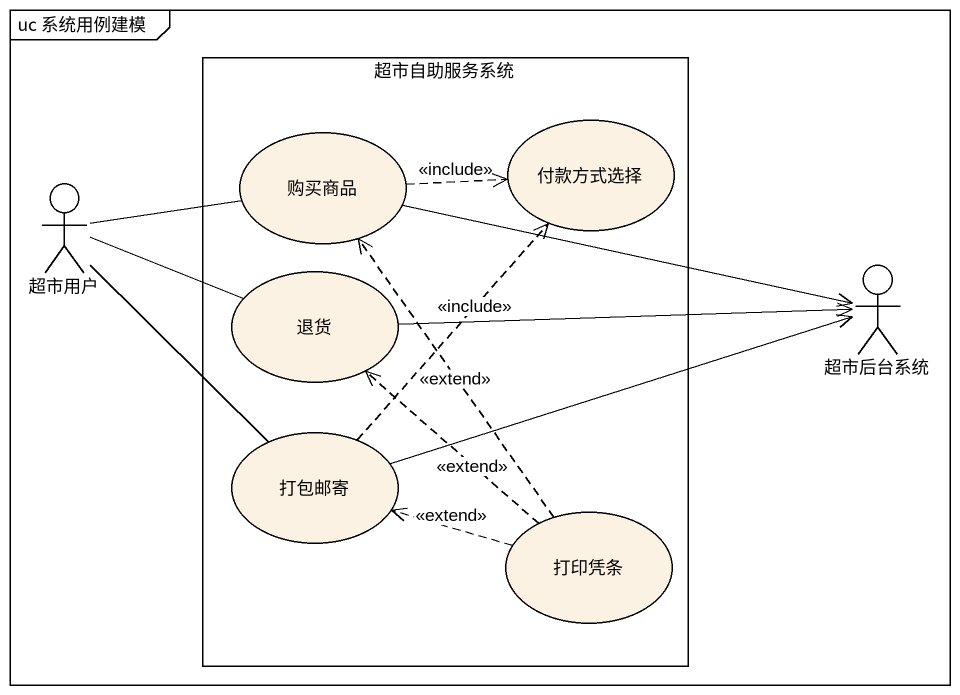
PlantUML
@startuml
mainframe uc 系统用例建模
rectangle 超市自助服务系统 {
  usecase 购买商品
  usecase 付款方式选择
  usecase 退货
  usecase 打包邮寄
  usecase 打印凭条
}
actor 超市用户
actor 超市后台系统
购买商品 .right.> 付款方式选择 : <<include>>
超市用户 -right- 购买商品
超市用户 -right- 退货
超市用户 -- 打包邮寄
超市后台系统 <-left- 购买商品
超市后台系统 <-left- 退货
超市后台系统 <-left- 打包邮寄
打包邮寄 .up.> 付款方式选择 : <<include>>
打印凭条 .up.> 购买商品 : <<extend>>
打印凭条 .up.> 退货 : <<extend>>
打印凭条 .left.> 打包邮寄 : <<extend>>
@enduml
